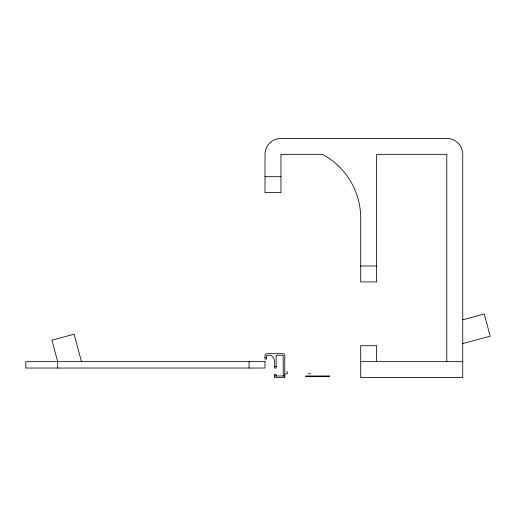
<?xml version="1.0" encoding="UTF-8"?>
<svg xmlns="http://www.w3.org/2000/svg" width="516" height="516" viewBox="0 0 516 516"><rect width="100%" height="100%" fill="white"/><g stroke="black" fill="none" stroke-linecap="round" stroke-linejoin="round"><path stroke-width="0.77" d="M462.749 319.785L484.26 314.018L490.2 336.2L462.749 343.553M284.78 374.197L287.528 373.461L286.935 371.249M308.226 373.855L310.432 373.268M265.005 176.672L280.956 176.672M360.69 265.972L376.635 265.972M265.005 357.511L266.604 357.511M360.69 361.658L462.749 361.658M274.577 366.437L276.17 366.437M274.577 376.009L284.78 376.009M81.47 361.658L74.111 334.207L51.929 340.147L57.695 361.658L57.695 368.037M446.804 361.658L446.804 154.342L376.635 154.342L376.635 281.923L360.69 281.923L360.69 218.133A72.292 72.292 0 0 0 322.416 154.342L280.956 154.342L280.956 192.616L265.005 192.616L265.005 154.342A15.944 15.944 0 0 1 280.956 138.398L446.804 138.398A15.944 15.944 0 0 1 462.749 154.342L462.749 377.602L360.69 377.602L360.69 345.707L376.635 345.707L376.635 361.658M327.931 376.009L327.931 376.648M308.794 376.009L308.794 376.648M283.187 376.009L283.187 355.279L276.17 355.279L276.17 368.037L274.577 368.037L274.577 361.658A7.23 7.23 0 0 0 270.745 355.279L266.604 355.279L266.604 359.104L265.005 359.104L265.005 355.279A1.593 1.593 0 0 1 266.604 353.686L283.187 353.686A1.593 1.593 0 0 1 284.78 355.279L284.78 377.602L274.577 377.602L274.577 374.416L276.17 374.416L276.17 376.009M249.06 361.658L249.06 368.037M265.005 361.658L25.8 361.658L25.8 368.037L265.005 368.037L265.005 361.658M329.524 376.009L305.607 376.009L305.607 376.648L329.524 376.648L329.524 376.009"/></g></svg>
